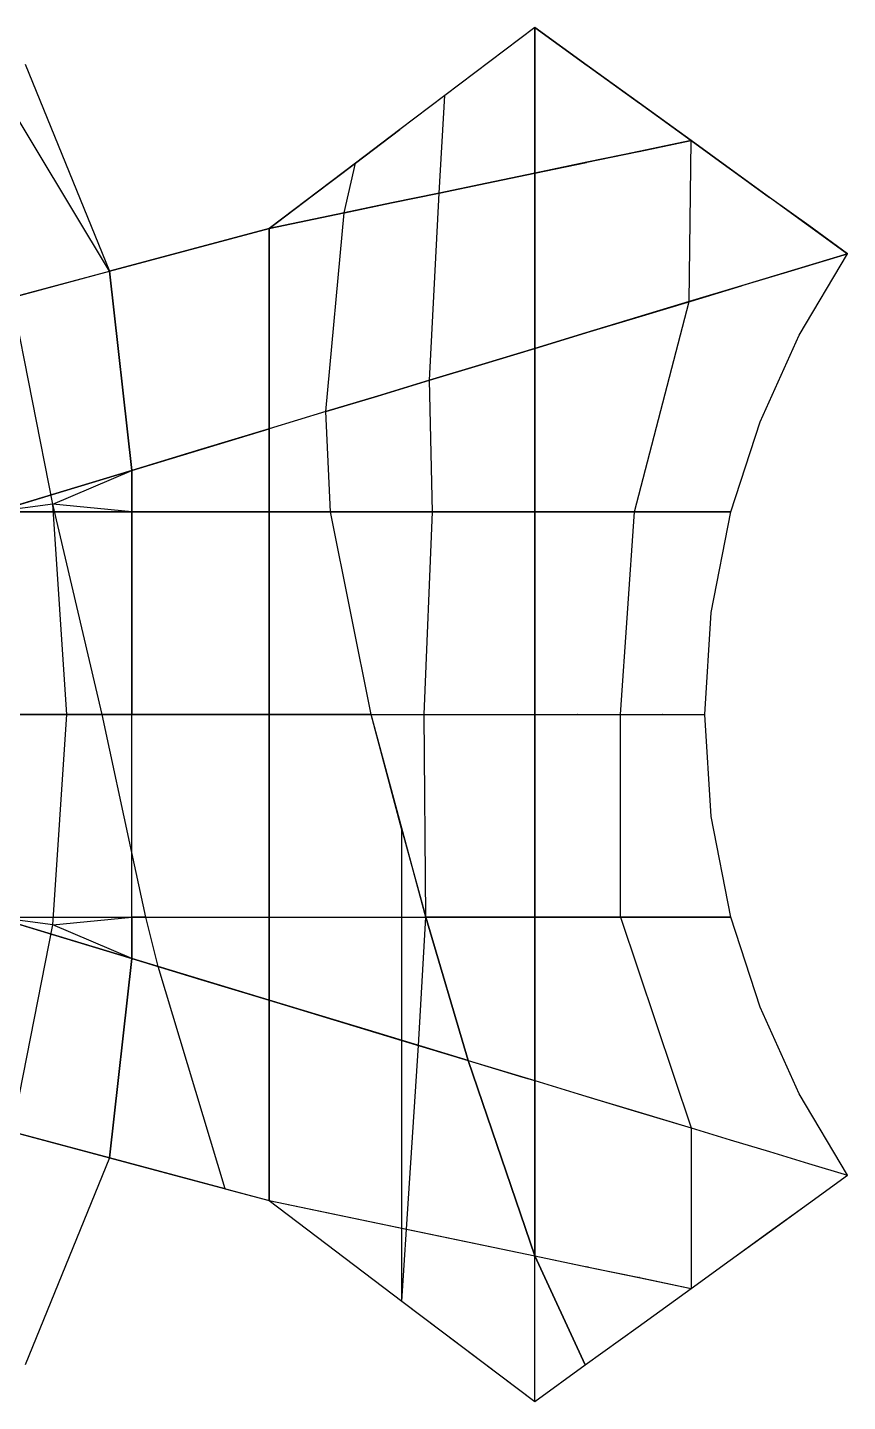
# Model space of a CAD drawing. Header units: millimetres. Extents: x -90 to 90, y -106 to 105.
# Drawn here: x 59 to 89.8, y -25.8 to 25.8 of the extents above; entities that cross this region are included whole.
import ezdxf

# ---------------------------------------------------------------- set-up
doc = ezdxf.new("R2010")
doc.units = ezdxf.units.MM
doc.header["$MEASUREMENT"] = 0
for name, color, linetype, true_color in [('1-CHJ_FG-O180x6', 116, 'Continuous', 0x008040), ('1-CHJ_XG2-O299x8', 33, 'Continuous', 0xc78d8d), ('1-CL-O351x10', 171, 'Continuous', 0x8080ff), ('1-XWM_L1-O402x10', 145, 'Continuous', 0x3e88b5), ('1-XWM_L2-O457x12', 20, 'Continuous', 0xf75c00), ('1-XWM_LG-O402x12', 111, 'Continuous', 0x7fffbf), ('1-XWM_LG2-O457x12', 61, 'Continuous', 0xe2fb99), ('1-YGZ-O1500x50', 4, 'Continuous', 0x00ffff), ('1-ZHJ_FG1-O219x8', 125, 'Continuous', 0x3fbf7f), ('1-ZHJ_XG1-O351x10', 15, 'Continuous', 0xbf3f3f)]:
    doc.layers.add(name, color=color, linetype=linetype, true_color=true_color)

msp = doc.modelspace()

# ---------------------------------------------------------------- linework, layer by layer
at = {"layer": '1-CHJ_FG-O180x6'}
for p, q in [((88.003, 14.236, 14.093), (88.003, 14.236, 13.093)), ((86.532, 10.992, 14.047), (86.532, 10.992, 13.047)), ((84.701, 3.834, 14.003), (84.701, 3.834, 13.003)), ((84.702, -3.834, 14.001), (84.702, -3.834, 13.001)), ((86.533, -10.992, 14.06), (86.533, -10.992, 13.06)), ((88.004, -14.236, 14.124), (88.004, -14.236, 13.124))]:
    msp.add_line(p, q, dxfattribs=at)
at = {"layer": '1-CHJ_XG2-O299x8'}
for p, q in [((88.003, 14.236, 14.093), (89.818, 17.299, 14.152)), ((88.003, 14.236, 13.093), (89.818, 17.299, 13.152)), ((86.532, 10.992, 14.047), (88.003, 14.236, 14.093)), ((86.532, 10.992, 13.047), (88.003, 14.236, 13.093)), ((85.434, 7.605, 14.017), (86.532, 10.992, 14.047)), ((85.434, 7.605, 13.017), (86.532, 10.992, 13.047)), ((84.701, 3.834, 14.003), (85.434, 7.605, 14.017)), ((84.701, 3.834, 13.003), (85.434, 7.605, 13.017)), ((84.454, 0, 14), (84.701, 3.834, 14.003)), ((84.454, 0, 13), (84.701, 3.834, 13.003)), ((84.702, -3.834, 13.001), (84.454, 0, 13)), ((84.702, -3.834, 14.001), (84.454, 0, 14)), ((85.435, -7.605, 13.019), (84.702, -3.834, 13.001)), ((85.435, -7.605, 14.019), (84.702, -3.834, 14.001)), ((86.533, -10.992, 13.06), (85.435, -7.605, 13.019)), ((86.533, -10.992, 14.06), (85.435, -7.605, 14.019)), ((88.004, -14.236, 13.124), (86.533, -10.992, 13.06)), ((88.004, -14.236, 14.124), (86.533, -10.992, 14.06)), ((89.818, -17.299, 13.207), (88.004, -14.236, 13.124)), ((89.818, -17.299, 14.207), (88.004, -14.236, 14.124))]:
    msp.add_line(p, q, dxfattribs=at)
at = {"layer": '1-CL-O351x10'}
for p, q in [((74.482, 19.575, 21.45), (74.692, 23.234, 21.993)), ((83.876, 15.5, 16.345), (83.946, 21.545, 17.817)), ((70.92, 18.834, 23), (71.337, 20.696, 23)), ((74.122, 12.547, 20.889), (74.482, 19.575, 21.45)), ((70.235, 11.37, 23), (70.92, 18.834, 23)), ((62.95, 9.164, 23), (62.109, 16.642, 23)), ((81.819, 7.605, 16.115), (83.876, 15.5, 16.345)), ((74.235, 7.605, 20.666), (74.122, 12.547, 20.889)), ((70.404, 7.605, 23), (70.235, 11.37, 23)), ((62.95, 7.605, 23), (62.95, 9.164, 23)), ((62.95, 0, 23), (62.95, 7.605, 23)), ((71.934, 0, 23), (70.404, 7.605, 23)), ((73.925, 0, 21.419), (74.235, 7.605, 20.666)), ((81.29, 0, 16.197), (81.819, 7.605, 16.115)), ((62.95, -7.605, 23), (62.95, 0, 23)), ((73.086, -4.33, 23), (71.934, 0, 23)), ((73.983, -7.605, 23), (73.925, 0, 21.419)), ((81.29, -7.605, 17.336), (81.29, 0, 16.197)), ((73.086, -4.33, 23), (73.983, -7.605, 23)), ((62.95, -9.164, 23), (62.95, -7.605, 23)), ((73.707, -12.421, 23), (73.983, -7.605, 23)), ((73.983, -7.605, 23), (75.577, -12.987, 23)), ((81.29, -7.605, 17.336), (83.946, -15.521, 17.785)), ((62.109, -16.642, 23), (62.95, -9.164, 23)), ((73.26, -19.321, 23), (73.707, -12.421, 23)), ((75.577, -12.987, 23), (78.072, -20.323, 23)), ((83.946, -15.521, 17.785), (83.946, -21.545, 19.602)), ((73.086, -22.019, 23), (73.26, -19.321, 23)), ((78.072, -20.323, 23), (79.971, -24.419, 23))]:
    msp.add_line(p, q, dxfattribs=at)
at = {"layer": '1-XWM_L1-O402x10'}
for p, q in [((58.937, 24.412, 29.052), (62.109, 16.642, 28.033)), ((62.109, 16.642, 28.033), (57.724, 23.92, 29.566)), ((71.337, 20.696, 23.5), (68.098, 18.247, 24.797)), ((70.92, 18.834, 23.502), (71.337, 20.696, 23.5)), ((70.92, 18.834, 23.502), (68.098, 18.247, 24.797)), ((70.235, 11.37, 23.5), (70.92, 18.834, 23.502)), ((68.098, 18.247, 24.797), (62.109, 16.642, 28.033)), ((68.098, 18.247, 24.797), (68.098, 10.722, 24.724)), ((58.445, 15.66, 32.999), (62.109, 16.642, 28.033)), ((62.109, 16.642, 28.033), (62.95, 9.164, 29.578)), ((70.235, 11.37, 23.5), (68.098, 10.722, 24.724)), ((70.404, 7.605, 23.5), (70.235, 11.37, 23.5)), ((62.95, 9.164, 29.578), (68.098, 10.722, 24.724)), ((68.098, 10.722, 24.724), (68.098, 7.605, 25.014)), ((59.982, 7.897, 33), (62.95, 9.164, 29.578)), ((62.95, 9.164, 29.578), (62.95, 7.605, 29.988)), ((62.95, 7.605, 29.988), (59.982, 7.897, 33)), ((61.827, 0, 32.821), (59.982, 7.897, 33)), ((62.95, 7.605, 29.988), (68.098, 7.605, 25.014)), ((62.95, 7.605, 29.988), (62.95, 0, 31.655)), ((68.098, 0, 26.783), (68.098, 7.605, 25.014)), ((68.098, 7.605, 25.014), (70.404, 7.605, 23.5)), ((71.934, 0, 23.5), (70.404, 7.605, 23.5)), ((61.827, 0, 32.821), (60.499, 0, 33)), ((62.95, -5.185, 32.63), (61.827, 0, 32.821)), ((61.827, 0, 32.821), (62.95, 0, 31.655)), ((62.95, 0, 31.655), (68.098, 0, 26.783)), ((62.95, -5.185, 32.63), (62.95, 0, 31.655)), ((68.098, -7.605, 28.352), (68.098, 0, 26.783)), ((68.098, 0, 26.783), (71.934, 0, 23.5)), ((73.086, -4.273, 23.488), (71.934, 0, 23.5)), ((73.983, -7.605, 23.5), (73.086, -4.273, 23.488)), ((73.086, -7.605, 24.212), (73.086, -4.273, 23.488)), ((63.474, -7.605, 32.542), (62.95, -5.185, 32.63)), ((62.95, -7.605, 32.59), (62.95, -5.185, 32.63)), ((59.982, -7.897, 33), (62.95, -7.605, 32.59)), ((63.474, -7.605, 32.542), (62.95, -7.605, 32.59)), ((62.95, -7.605, 32.59), (62.95, -9.164, 32.55)), ((63.935, -9.462, 32.448), (63.474, -7.605, 32.542)), ((63.474, -7.605, 32.542), (68.098, -7.605, 28.352)), ((68.098, -10.722, 28.991), (68.098, -7.605, 28.352)), ((68.098, -7.605, 28.352), (73.086, -7.605, 24.212)), ((73.086, -7.605, 24.212), (73.983, -7.605, 23.5)), ((73.086, -12.233, 25.242), (73.086, -7.605, 24.212)), ((75.577, -12.987, 23.5), (73.983, -7.605, 23.5)), ((62.95, -9.164, 32.55), (59.982, -7.897, 33)), ((62.95, -9.164, 32.55), (62.109, -16.642, 32.389)), ((63.935, -9.462, 32.448), (62.95, -9.164, 32.55)), ((66.451, -17.806, 31.891), (63.935, -9.462, 32.448)), ((63.935, -9.462, 32.448), (68.098, -10.722, 28.991)), ((68.098, -18.247, 30.617), (68.098, -10.722, 28.991)), ((68.098, -10.722, 28.991), (73.086, -12.233, 25.242)), ((73.086, -19.285, 26.926), (73.086, -12.233, 25.242)), ((73.086, -12.233, 25.242), (75.577, -12.987, 23.5)), ((78.072, -20.323, 23.578), (75.577, -12.987, 23.5)), ((62.109, -16.642, 32.389), (58.446, -15.661, 32.999)), ((62.109, -16.642, 32.389), (58.937, -24.412, 32.422)), ((66.451, -17.806, 31.891), (62.109, -16.642, 32.389)), ((66.451, -17.806, 31.891), (68.098, -18.247, 30.617)), ((68.098, -18.247, 30.617), (73.086, -19.285, 26.926)), ((68.098, -18.247, 30.617), (73.086, -22.019, 27.631)), ((73.086, -22.019, 27.631), (73.086, -19.285, 26.926)), ((73.086, -19.285, 26.926), (78.072, -20.323, 23.578)), ((79.971, -24.419, 23.5), (78.072, -20.323, 23.578)), ((78.073, -25.791, 25.167), (78.072, -20.323, 23.578)), ((73.086, -22.019, 27.631), (78.073, -25.791, 25.167)), ((78.073, -25.791, 25.167), (79.971, -24.419, 23.5))]:
    msp.add_line(p, q, dxfattribs=at)
at = {"layer": '1-XWM_L2-O457x12'}
for p, q in [((59.982, 7.897, 33), (58.445, 15.66, 32.999)), ((59.982, 7.897, 33), (57.443, 7.563, 33.113)), ((60.499, 0, 33), (59.982, 7.897, 33)), ((59.982, -7.897, 33), (60.499, 0, 33)), ((59.982, -7.897, 33), (57.443, -7.563, 33.113)), ((58.446, -15.661, 32.999), (59.982, -7.897, 33))]:
    msp.add_line(p, q, dxfattribs=at)
at = {"layer": '1-XWM_LG-O402x12'}
for p, q in [((70.92, 18.834, 23), (70.924, 18.835, 20)), ((70.92, 18.834, 23), (70.92, 18.834, 23.502)), ((68.098, 18.247, 23), (68.098, 18.247, 24.797)), ((68.098, 7.605, 20), (68.098, 7.605, 23)), ((68.098, 7.605, 23), (68.098, 7.605, 25.014)), ((70.404, 7.605, 20), (70.404, 7.605, 23)), ((70.404, 7.605, 23), (70.404, 7.605, 23.5)), ((68.098, 0, 20), (68.098, 0, 23)), ((68.098, 0, 23), (68.098, 0, 26.783)), ((71.934, 0, 20), (71.934, 0, 23)), ((71.934, 0, 23), (71.934, 0, 23.5)), ((68.098, -7.605, 20), (68.098, -7.605, 23)), ((68.098, -7.605, 23), (68.098, -7.605, 28.352)), ((73.983, -7.605, 23), (73.983, -7.605, 20)), ((73.983, -7.605, 23), (73.983, -7.605, 23.5)), ((68.098, -18.247, 23), (68.098, -18.247, 30.617)), ((78.073, -20.323, 20), (78.072, -20.323, 23)), ((78.072, -20.323, 23), (78.072, -20.323, 23.578))]:
    msp.add_line(p, q, dxfattribs=at)
at = {"layer": '1-XWM_LG2-O457x12'}
for p, q in [((62.109, 16.642, 23), (62.109, 16.642, 20)), ((62.109, 16.642, 23), (62.109, 16.642, 28.033)), ((62.95, 7.605, 23), (62.95, 7.605, 20)), ((62.95, 7.605, 23), (62.95, 7.605, 29.988)), ((62.95, 0, 20), (62.95, 0, 23)), ((62.95, 0, 23), (62.95, 0, 31.655)), ((62.95, -7.605, 23), (62.95, -7.605, 20)), ((62.95, -7.605, 23), (62.95, -7.605, 32.59)), ((62.109, -16.642, 23), (62.109, -16.642, 32.389))]:
    msp.add_line(p, q, dxfattribs=at)
at = {"layer": '1-YGZ-O1500x50'}
for p, q in [((78.073, 25.791, 18.121), (78.073, 25.791, 21.121)), ((78.073, 25.791), (78.073, 25.791, 18.121)), ((68.098, 18.247, 20), (68.098, 18.247, 23)), ((68.098, 18.247), (68.098, 18.247, 20)), ((68.098, -18.247, 20), (68.098, -18.247, 23)), ((68.098, -18.247), (68.098, -18.247, 20)), ((78.073, -25.791, 20), (78.073, -25.791, 23)), ((78.073, -25.791), (78.073, -25.791, 20))]:
    msp.add_line(p, q, dxfattribs=at)
at = {"layer": '1-ZHJ_FG1-O219x8'}
for p, q in [((78.073, 25.791, 18.121), (76.383, 24.512, 21.557)), ((78.073, 25.791, 18.121), (80.045, 24.365, 20.059)), ((78.073, 24.426, 20.824), (78.073, 25.791, 18.121)), ((76.383, 24.512, 18.557), (74.692, 23.234, 21.993)), ((76.383, 24.512, 21.557), (76.383, 24.512, 18.557)), ((78.073, 23.061, 17.533), (78.073, 24.426, 20.824)), ((80.031, 24.375, 17.293), (82.002, 22.95, 18.957)), ((80.045, 24.365, 20.059), (80.031, 24.375, 17.293)), ((74.692, 23.234, 18.993), (73.003, 21.956, 22.436)), ((74.692, 23.234, 21.993), (74.692, 23.234, 18.993)), ((78.073, 21.693, 20.253), (78.073, 23.061, 17.533)), ((81.988, 22.96, 16.465), (83.946, 21.545, 17.817)), ((82.002, 22.95, 18.957), (81.988, 22.96, 16.465)), ((71.337, 20.696, 20), (73.003, 21.956, 22.436)), ((73.003, 21.956, 22.436), (73.003, 21.956, 19.436)), ((78.073, 20.323, 16.983), (78.073, 21.693, 20.253)), ((81.988, 21.138, 16.086), (83.946, 21.545, 17.817)), ((83.946, 21.545, 15.637), (85.423, 20.477, 16.925)), ((69.717, 19.471, 20), (71.337, 20.696, 23)), ((71.337, 20.696, 23), (71.337, 20.696, 20)), ((78.073, 20.323, 16.983), (80.02, 20.728, 19.232)), ((80.02, 20.728, 19.232), (80.031, 20.73, 16.535)), ((80.031, 20.73, 16.535), (81.978, 21.135, 18.51)), ((81.978, 21.135, 18.51), (81.988, 21.138, 16.086)), ((76.273, 19.948, 17.706), (78.073, 20.323, 19.983)), ((78.073, 18.684, 19.68), (78.073, 20.323, 16.983)), ((78.073, 20.323, 19.983), (78.073, 20.323, 16.983)), ((85.414, 20.484, 15.016), (86.894, 19.413, 16.016)), ((85.423, 20.477, 16.925), (85.414, 20.484, 15.016)), ((74.482, 19.575, 18.45), (76.273, 19.948, 20.706)), ((76.273, 19.948, 20.706), (76.273, 19.948, 17.706)), ((68.098, 18.247, 20), (69.717, 19.471, 23)), ((69.717, 19.471, 23), (69.717, 19.471, 20)), ((70.924, 18.835, 20), (72.699, 19.204, 22.215)), ((72.699, 19.204, 19.215), (74.482, 19.575, 21.45)), ((72.699, 19.204, 22.215), (72.699, 19.204, 19.215)), ((74.482, 19.575, 21.45), (74.482, 19.575, 18.45)), ((86.882, 19.422, 14.394), (88.359, 18.354, 15.091)), ((86.894, 19.413, 16.016), (86.882, 19.422, 14.394)), ((68.098, 18.247, 20), (70.92, 18.834, 23)), ((78.073, 17.041, 16.399), (78.073, 18.684, 19.68)), ((65.103, 17.444, 23), (68.098, 18.247, 20)), ((68.098, 16.366, 23), (68.098, 18.247, 20)), ((88.35, 18.361, 13.773), (89.818, 17.299, 14.152)), ((88.359, 18.354, 15.091), (88.35, 18.361, 13.773)), ((62.109, 16.642, 20), (65.103, 17.444, 23)), ((78.073, 15.394, 19.142), (78.073, 17.041, 16.399)), ((87.86, 16.707, 13.612), (89.818, 17.299, 14.152)), ((59.115, 15.84, 23), (62.109, 16.642, 20)), ((85.903, 16.114, 14.072), (87.822, 16.695, 14.837)), ((87.822, 16.695, 14.837), (87.86, 16.707, 13.612)), ((68.098, 14.485, 20), (68.098, 16.366, 23)), ((83.946, 15.521, 14.532), (85.841, 16.095, 15.569)), ((85.841, 16.095, 15.569), (85.903, 16.114, 14.072)), ((56.12, 15.037, 20), (59.115, 15.84, 23)), ((81.988, 14.929, 14.992), (83.876, 15.5, 16.345)), ((83.876, 15.5, 16.345), (83.946, 15.521, 14.532)), ((78.073, 13.743, 15.913), (78.073, 15.394, 19.142)), ((68.098, 12.604, 23), (68.098, 14.485, 20)), ((80.031, 14.336, 15.453), (81.926, 14.91, 17.162)), ((81.926, 14.91, 17.162), (81.988, 14.929, 14.992)), ((78.073, 13.743, 15.913), (79.992, 14.324, 18.018)), ((79.992, 14.324, 18.018), (80.031, 14.336, 15.453)), ((76.09, 13.142, 16.883), (78.073, 13.743, 18.913)), ((78.073, 12.213, 18.726), (78.073, 13.743, 15.913)), ((78.073, 13.743, 18.913), (78.073, 13.743, 15.913)), ((74.122, 12.547, 17.889), (76.09, 13.142, 19.883)), ((76.09, 13.142, 19.883), (76.09, 13.142, 16.883)), ((68.098, 10.722, 20), (68.098, 12.604, 23)), ((72.171, 11.956, 18.929), (74.122, 12.547, 20.889)), ((74.122, 12.547, 20.889), (74.122, 12.547, 17.889)), ((70.235, 11.37, 20), (72.171, 11.956, 21.929)), ((72.171, 11.956, 21.929), (72.171, 11.956, 18.929)), ((78.073, 10.68, 15.568), (78.073, 12.213, 18.726)), ((70.235, 11.37, 20), (68.098, 10.722, 23)), ((70.235, 11.37, 23), (70.235, 11.37, 20)), ((65.524, 9.943, 23), (68.098, 10.722, 20)), ((68.098, 9.164, 23), (68.098, 10.722, 20)), ((68.098, 10.722, 20), (68.098, 10.722, 23)), ((78.073, 9.143, 18.439), (78.073, 10.68, 15.568)), ((62.95, 9.164, 20), (65.524, 9.943, 23)), ((60.376, 8.384, 23), (62.95, 9.164, 20)), ((62.95, 9.164, 23), (62.95, 9.164, 20)), ((68.098, 7.605, 20), (68.098, 9.164, 23)), ((78.073, 7.605, 15.344), (78.073, 9.143, 18.439)), ((57.802, 7.605, 20), (60.376, 8.384, 23)), ((57.802, 7.605, 20), (60.376, 7.605, 23)), ((60.376, 7.605, 23), (62.95, 7.605, 20)), ((62.95, 7.605, 20), (65.524, 7.605, 23)), ((65.524, 7.605, 23), (68.098, 7.605, 20)), ((68.098, 5.704, 23), (68.098, 7.605, 20)), ((68.098, 7.605, 23), (70.404, 7.605, 20)), ((70.404, 7.605, 20), (72.319, 7.605, 21.832)), ((72.319, 7.605, 18.832), (74.235, 7.605, 20.666)), ((72.319, 7.605, 21.832), (72.319, 7.605, 18.832)), ((74.235, 7.605, 17.666), (76.153, 7.605, 19.502)), ((74.235, 7.605, 20.666), (74.235, 7.605, 17.666)), ((76.153, 7.605, 16.502), (78.073, 7.605, 18.344)), ((76.153, 7.605, 19.502), (76.153, 7.605, 16.502)), ((78.073, 5.703, 18.277), (78.073, 7.605, 15.344)), ((78.073, 7.605, 15.344), (79.944, 7.605, 17.225)), ((78.073, 7.605, 18.344), (78.073, 7.605, 15.344)), ((79.913, 7.605, 14.762), (81.819, 7.605, 16.115)), ((79.944, 7.605, 17.225), (79.913, 7.605, 14.762)), ((81.754, 7.605, 14.18), (83.623, 7.605, 15.06)), ((81.819, 7.605, 16.115), (81.754, 7.605, 14.18)), ((83.594, 7.605, 13.599), (85.434, 7.605, 14.017)), ((83.623, 7.605, 15.06), (83.594, 7.605, 13.599)), ((68.098, 3.802, 20), (68.098, 5.704, 23)), ((78.073, 3.8, 15.271), (78.073, 5.703, 18.277)), ((68.098, 1.901, 23), (68.098, 3.802, 20)), ((78.073, 1.898, 18.334), (78.073, 3.8, 15.271)), ((68.098, 0, 20), (68.098, 1.901, 23)), ((78.073, 0, 15.473), (78.073, 1.898, 18.334)), ((57.802, 0, 20), (60.376, 0, 23)), ((60.376, 0, 23), (62.95, 0, 20)), ((62.95, 0, 20), (65.524, 0, 23)), ((65.524, 0, 23), (68.098, 0, 20)), ((68.098, -1.901, 23), (68.098, 0, 20)), ((68.098, 0, 20), (70.016, 0, 23)), ((70.016, 0, 23), (71.934, 0, 20)), ((71.934, 0, 20), (73.925, 0, 21.419)), ((73.925, 0, 18.419), (76, 0, 19.947)), ((73.925, 0, 21.419), (73.925, 0, 18.419)), ((76, 0, 16.947), (78.073, 0, 18.473)), ((76, 0, 19.947), (76, 0, 16.947)), ((78.073, 0, 18.473), (78.073, 0, 15.473)), ((78.073, 0, 15.473), (79.68, 0, 17.333)), ((78.073, -1.922, 18.699), (78.073, 0, 15.473)), ((79.669, 0, 14.855), (81.29, 0, 16.197)), ((79.68, 0, 17.333), (79.669, 0, 14.855)), ((81.264, 0, 14.236), (82.869, 0, 15.094)), ((81.29, 0, 16.197), (81.264, 0, 14.236)), ((82.859, 0, 13.618), (84.454, 0, 14)), ((82.869, 0, 15.094), (82.859, 0, 13.618)), ((68.098, -3.802, 20), (68.098, -1.901, 23)), ((78.073, -3.831, 16.015), (78.073, -1.922, 18.699)), ((68.098, -5.704, 23), (68.098, -3.802, 20)), ((78.073, -5.722, 19.423), (78.073, -3.831, 16.015)), ((68.098, -7.605, 20), (68.098, -5.704, 23)), ((78.073, -7.605, 16.869), (78.073, -5.722, 19.423)), ((57.802, -7.605, 20), (60.369, -7.605, 23)), ((57.802, -7.605, 20), (60.376, -8.384, 23)), ((60.369, -7.605, 23), (62.95, -7.605, 20)), ((62.95, -7.605, 20), (65.524, -7.605, 23)), ((65.524, -7.605, 23), (68.098, -7.605, 20)), ((68.098, -9.164, 23), (68.098, -7.605, 20)), ((68.098, -7.605, 20), (69.569, -7.605, 23)), ((69.569, -7.605, 23), (71.041, -7.605, 20)), ((71.041, -7.605, 20), (72.512, -7.605, 23)), ((72.512, -7.605, 23), (73.983, -7.605, 20)), ((73.983, -7.605, 20), (76.018, -7.605, 21.42)), ((76.018, -7.605, 18.42), (78.073, -7.605, 19.869)), ((76.018, -7.605, 21.42), (76.018, -7.605, 18.42)), ((78.073, -9.142, 20.226), (78.073, -7.605, 16.869)), ((78.073, -7.605, 16.869), (79.697, -7.605, 18.622)), ((78.073, -7.605, 19.869), (78.073, -7.605, 16.869)), ((79.697, -7.605, 18.622), (79.914, -7.605, 15.906)), ((79.914, -7.605, 15.906), (81.29, -7.605, 17.336)), ((81.29, -7.605, 17.336), (81.754, -7.605, 14.944)), ((81.754, -7.605, 14.944), (83.357, -7.605, 15.671)), ((83.357, -7.605, 15.671), (83.595, -7.605, 13.981)), ((83.595, -7.605, 13.981), (85.435, -7.605, 14.019)), ((60.376, -8.384, 23), (62.95, -9.164, 20)), ((62.95, -9.164, 20), (62.95, -9.164, 23)), ((62.95, -9.164, 20), (65.524, -9.943, 23)), ((68.098, -10.722, 20), (68.098, -9.164, 23)), ((78.073, -10.677, 17.59), (78.073, -9.142, 20.226)), ((65.524, -9.943, 23), (68.098, -10.722, 20)), ((68.098, -12.604, 23), (68.098, -10.722, 20)), ((68.098, -10.722, 20), (68.098, -10.722, 23)), ((68.098, -10.722, 20), (69.968, -11.289, 23)), ((78.073, -12.211, 20.96), (78.073, -10.677, 17.59)), ((69.968, -11.289, 23), (71.837, -11.855, 20)), ((71.837, -11.855, 20), (73.707, -12.421, 23)), ((78.073, -13.743, 18.338), (78.073, -12.211, 20.96)), ((68.098, -14.485, 20), (68.098, -12.604, 23)), ((73.707, -12.421, 23), (75.577, -12.987, 20)), ((75.577, -12.987, 20), (77.629, -13.609, 21.627)), ((75.577, -12.987, 20), (75.577, -12.987, 23)), ((77.629, -13.609, 21.627), (78.073, -13.743, 18.338)), ((78.073, -15.323, 21.738), (78.073, -13.743, 18.338)), ((78.073, -13.743, 18.338), (79.707, -14.238, 20.298)), ((79.707, -14.238, 20.298), (80.031, -14.336, 17.483)), ((80.031, -14.336, 17.483), (81.812, -14.875, 19.016)), ((68.098, -16.366, 23), (68.098, -14.485, 20)), ((81.812, -14.875, 19.016), (81.988, -14.929, 16.628)), ((81.988, -14.929, 16.628), (83.946, -15.521, 17.785)), ((56.12, -15.037, 20), (59.115, -15.84, 23)), ((78.073, -16.9, 19.149), (78.073, -15.323, 21.738)), ((59.115, -15.84, 23), (62.109, -16.642, 20)), ((83.946, -15.521, 15.773), (85.414, -15.966, 16.891)), ((83.946, -15.521, 17.785), (83.946, -15.521, 15.773)), ((85.414, -15.966, 15.131), (86.882, -16.41, 15.996)), ((85.414, -15.966, 16.891), (85.414, -15.966, 15.131)), ((68.098, -18.247, 20), (68.098, -16.366, 23)), ((86.882, -16.41, 14.49), (88.35, -16.855, 15.102)), ((86.882, -16.41, 15.996), (86.882, -16.41, 14.49)), ((62.109, -16.642, 23), (62.109, -16.642, 20)), ((62.109, -16.642, 20), (65.103, -17.444, 23)), ((78.073, -18.475, 22.569), (78.073, -16.9, 19.149)), ((88.35, -16.855, 13.849), (89.818, -17.299, 14.207)), ((88.35, -16.855, 15.102), (88.35, -16.855, 13.849)), ((65.103, -17.444, 23), (68.098, -18.247, 20)), ((88.349, -18.361, 14.22), (89.818, -17.299, 14.207)), ((68.098, -18.247, 20), (70.592, -20.133, 23)), ((68.098, -18.247, 20), (70.622, -18.772, 23)), ((78.073, -20.323, 20), (78.073, -18.475, 22.569)), ((86.881, -19.423, 15.233), (88.35, -18.361, 15.556)), ((88.35, -18.361, 15.556), (88.349, -18.361, 14.22)), ((70.622, -18.772, 23), (73.146, -19.297, 20)), ((73.146, -19.297, 20), (73.26, -19.321, 23)), ((73.146, -19.297, 20), (75.671, -19.823, 23)), ((85.413, -20.484, 16.246), (86.882, -19.422, 16.905)), ((86.882, -19.422, 16.905), (86.881, -19.423, 15.233)), ((75.671, -19.823, 23), (78.073, -20.323, 20)), ((70.592, -20.133, 23), (73.086, -22.019, 20)), ((78.073, -21.483, 23), (78.073, -20.323, 20)), ((78.073, -20.323, 20), (80.087, -20.742, 21.825)), ((83.944, -21.546, 17.259), (85.414, -20.484, 18.254)), ((85.414, -20.484, 18.254), (85.413, -20.484, 16.246)), ((80.03, -20.731, 19.086), (82.003, -21.141, 20.69)), ((80.087, -20.742, 21.825), (80.03, -20.731, 19.086)), ((81.987, -21.138, 18.173), (83.946, -21.545, 19.602)), ((82.003, -21.141, 20.69), (81.987, -21.138, 18.173)), ((78.073, -22.919, 20), (78.073, -21.483, 23)), ((81.958, -22.982, 18.629), (83.946, -21.545, 19.602)), ((73.086, -22.019, 23), (73.086, -22.019, 20)), ((73.086, -22.019, 20), (75.579, -23.905, 23)), ((78.073, -24.355, 23), (78.073, -22.919, 20)), ((79.971, -24.419, 20), (81.952, -22.986, 21.29)), ((81.958, -22.982, 18.629), (81.952, -22.986, 21.29)), ((75.579, -23.905, 23), (78.073, -25.791, 20)), ((78.073, -25.791, 20), (78.073, -24.355, 23)), ((78.073, -25.791, 20), (79.971, -24.419, 23)), ((79.971, -24.419, 23), (79.971, -24.419, 20))]:
    msp.add_line(p, q, dxfattribs=at)
at = {"layer": '1-ZHJ_XG1-O351x10'}
for p, q in [((78.073, 25.791, 21.121), (76.383, 24.512, 21.557)), ((78.073, 25.791, 18.121), (76.383, 24.512, 18.557)), ((78.073, 25.791, 18.121), (80.031, 24.375, 17.293)), ((80.045, 24.365, 20.059), (78.073, 25.791, 21.121)), ((78.073, 25.791, 21.121), (78.073, 24.426, 20.824)), ((78.073, 25.791, 18.121), (78.073, 23.061, 17.533)), ((76.383, 24.512, 21.557), (74.692, 23.234, 21.993)), ((76.383, 24.512, 18.557), (74.692, 23.234, 18.993)), ((78.073, 24.426, 20.824), (78.073, 21.693, 20.253)), ((80.031, 24.375, 17.293), (81.988, 22.96, 16.465)), ((82.002, 22.95, 18.957), (80.045, 24.365, 20.059)), ((74.692, 23.234, 21.993), (73.003, 21.956, 22.436)), ((74.692, 23.234, 18.993), (73.003, 21.956, 19.436)), ((78.073, 23.061, 17.533), (78.073, 20.323, 16.983)), ((81.988, 22.96, 16.465), (83.946, 21.545, 15.637)), ((83.946, 21.545, 17.817), (82.002, 22.95, 18.957)), ((73.003, 21.956, 22.436), (71.337, 20.696, 23)), ((73.003, 21.956, 19.436), (71.337, 20.696, 20)), ((78.073, 21.693, 20.253), (78.073, 20.323, 19.983)), ((83.946, 21.545, 17.817), (81.978, 21.135, 18.51)), ((83.946, 21.545, 15.637), (81.988, 21.138, 16.086)), ((83.946, 21.545, 15.637), (85.414, 20.484, 15.016)), ((85.423, 20.477, 16.925), (83.946, 21.545, 17.817)), ((83.946, 21.545, 17.817), (83.946, 21.545, 15.637)), ((69.717, 19.471, 23), (71.337, 20.696, 23)), ((69.717, 19.471, 20), (71.337, 20.696, 20)), ((80.031, 20.73, 16.535), (78.073, 20.323, 16.983)), ((80.02, 20.728, 19.232), (78.073, 20.323, 19.983)), ((81.978, 21.135, 18.51), (80.02, 20.728, 19.232)), ((81.988, 21.138, 16.086), (80.031, 20.73, 16.535)), ((78.073, 20.323, 16.983), (76.273, 19.948, 17.706)), ((78.073, 20.323, 19.983), (76.273, 19.948, 20.706)), ((78.073, 20.323, 19.983), (78.073, 18.684, 19.68)), ((78.073, 20.323, 16.983), (78.073, 17.041, 16.399)), ((85.414, 20.484, 15.016), (86.882, 19.422, 14.394)), ((86.894, 19.413, 16.016), (85.423, 20.477, 16.925)), ((76.273, 19.948, 17.706), (74.482, 19.575, 18.45)), ((76.273, 19.948, 20.706), (74.482, 19.575, 21.45)), ((68.098, 18.247, 23), (69.717, 19.471, 23)), ((68.098, 18.247, 20), (69.717, 19.471, 20)), ((72.699, 19.204, 22.215), (70.92, 18.834, 23)), ((72.699, 19.204, 19.215), (70.924, 18.835, 20)), ((74.482, 19.575, 18.45), (72.699, 19.204, 19.215)), ((74.482, 19.575, 21.45), (72.699, 19.204, 22.215)), ((86.882, 19.422, 14.394), (88.35, 18.361, 13.773)), ((88.359, 18.354, 15.091), (86.894, 19.413, 16.016)), ((70.924, 18.835, 20), (68.098, 18.247, 20)), ((70.92, 18.834, 23), (68.098, 18.247, 23)), ((78.073, 18.684, 19.68), (78.073, 15.394, 19.142)), ((62.109, 16.642, 20), (68.098, 18.247, 20)), ((65.103, 17.444, 23), (68.098, 18.247, 23)), ((68.098, 18.247, 20), (68.098, 14.485, 20)), ((68.098, 18.247, 23), (68.098, 16.366, 23)), ((88.35, 18.361, 13.773), (89.818, 17.299, 13.152)), ((89.818, 17.299, 14.152), (88.359, 18.354, 15.091)), ((62.109, 16.642, 23), (65.103, 17.444, 23)), ((78.073, 17.041, 16.399), (78.073, 13.743, 15.913)), ((89.818, 17.299, 14.152), (87.822, 16.695, 14.837)), ((87.86, 16.707, 13.612), (89.818, 17.299, 13.152)), ((89.818, 17.299, 14.152), (89.818, 17.299, 13.152)), ((56.12, 15.037, 20), (62.109, 16.642, 20)), ((59.115, 15.84, 23), (62.109, 16.642, 23)), ((87.822, 16.695, 14.837), (85.841, 16.095, 15.569)), ((85.903, 16.114, 14.072), (87.86, 16.707, 13.612)), ((68.098, 16.366, 23), (68.098, 12.604, 23)), ((85.841, 16.095, 15.569), (83.876, 15.5, 16.345)), ((83.946, 15.521, 14.532), (85.903, 16.114, 14.072)), ((56.12, 15.037, 23), (59.115, 15.84, 23)), ((83.876, 15.5, 16.345), (81.926, 14.91, 17.162)), ((81.988, 14.929, 14.992), (83.946, 15.521, 14.532)), ((78.073, 15.394, 19.142), (78.073, 13.743, 18.913)), ((68.098, 14.485, 20), (68.098, 10.722, 20)), ((81.926, 14.91, 17.162), (79.992, 14.324, 18.018)), ((80.031, 14.336, 15.453), (81.988, 14.929, 14.992)), ((78.073, 13.743, 15.913), (80.031, 14.336, 15.453)), ((79.992, 14.324, 18.018), (78.073, 13.743, 18.913)), ((78.073, 13.743, 15.913), (76.09, 13.142, 16.883)), ((78.073, 13.743, 18.913), (76.09, 13.142, 19.883)), ((78.073, 13.743, 18.913), (78.073, 12.213, 18.726)), ((78.073, 13.743, 15.913), (78.073, 10.68, 15.568)), ((76.09, 13.142, 16.883), (74.122, 12.547, 17.889)), ((76.09, 13.142, 19.883), (74.122, 12.547, 20.889)), ((68.098, 12.604, 23), (68.098, 10.722, 23)), ((74.122, 12.547, 17.889), (72.171, 11.956, 18.929)), ((74.122, 12.547, 20.889), (72.171, 11.956, 21.929)), ((72.171, 11.956, 18.929), (70.235, 11.37, 20)), ((72.171, 11.956, 21.929), (70.235, 11.37, 23)), ((78.073, 12.213, 18.726), (78.073, 9.143, 18.439)), ((70.235, 11.37, 20), (68.098, 10.722, 20)), ((70.235, 11.37, 23), (68.098, 10.722, 23)), ((68.098, 10.722, 20), (62.95, 9.164, 20)), ((68.098, 10.722, 23), (65.524, 9.943, 23)), ((68.098, 10.722, 23), (68.098, 9.164, 23)), ((68.098, 10.722, 20), (68.098, 7.605, 20)), ((78.073, 10.68, 15.568), (78.073, 7.605, 15.344)), ((65.524, 9.943, 23), (62.95, 9.164, 23)), ((62.95, 9.164, 20), (57.802, 7.605, 20)), ((62.95, 9.164, 23), (60.376, 8.384, 23)), ((68.098, 9.164, 23), (68.098, 7.605, 23)), ((78.073, 9.143, 18.439), (78.073, 7.605, 18.344)), ((60.376, 8.384, 23), (57.802, 7.605, 23)), ((60.376, 7.605, 23), (57.802, 7.605, 23)), ((62.95, 7.605, 20), (57.802, 7.605, 20)), ((62.95, 7.605, 23), (60.376, 7.605, 23)), ((65.524, 7.605, 23), (62.95, 7.605, 23)), ((68.098, 7.605, 20), (62.95, 7.605, 20)), ((68.098, 7.605, 23), (65.524, 7.605, 23)), ((68.098, 7.605, 20), (68.098, 3.802, 20)), ((68.098, 7.605, 23), (68.098, 5.704, 23)), ((70.404, 7.605, 20), (68.098, 7.605, 20)), ((70.404, 7.605, 23), (68.098, 7.605, 23)), ((72.319, 7.605, 18.832), (70.404, 7.605, 20)), ((72.319, 7.605, 21.832), (70.404, 7.605, 23)), ((74.235, 7.605, 17.666), (72.319, 7.605, 18.832)), ((74.235, 7.605, 20.666), (72.319, 7.605, 21.832)), ((76.153, 7.605, 16.502), (74.235, 7.605, 17.666)), ((76.153, 7.605, 19.502), (74.235, 7.605, 20.666)), ((78.073, 7.605, 15.344), (76.153, 7.605, 16.502)), ((78.073, 7.605, 18.344), (76.153, 7.605, 19.502)), ((78.073, 7.605, 15.344), (79.913, 7.605, 14.762)), ((79.944, 7.605, 17.225), (78.073, 7.605, 18.344)), ((78.073, 7.605, 18.344), (78.073, 5.703, 18.277)), ((78.073, 7.605, 15.344), (78.073, 3.8, 15.271)), ((79.913, 7.605, 14.762), (81.754, 7.605, 14.18)), ((81.819, 7.605, 16.115), (79.944, 7.605, 17.225)), ((81.754, 7.605, 14.18), (83.594, 7.605, 13.599)), ((83.623, 7.605, 15.06), (81.819, 7.605, 16.115)), ((83.594, 7.605, 13.599), (85.434, 7.605, 13.017)), ((85.434, 7.605, 14.017), (83.623, 7.605, 15.06)), ((85.434, 7.605, 14.017), (85.434, 7.605, 13.017)), ((68.098, 5.704, 23), (68.098, 1.901, 23)), ((78.073, 5.703, 18.277), (78.073, 1.898, 18.334)), ((68.098, 3.802, 20), (68.098, 0, 20)), ((78.073, 3.8, 15.271), (78.073, 0, 15.473)), ((68.098, 1.901, 23), (68.098, 0, 23)), ((78.073, 1.898, 18.334), (78.073, 0, 18.473)), ((62.95, 0, 20), (57.802, 0, 20)), ((60.376, 0, 23), (57.802, 0, 23)), ((62.95, 0, 23), (60.376, 0, 23)), ((68.098, 0, 20), (62.95, 0, 20)), ((65.524, 0, 23), (62.95, 0, 23)), ((68.098, 0, 23), (65.524, 0, 23)), ((70.016, 0, 23), (68.098, 0, 23)), ((68.098, 0, 20), (68.098, -3.802, 20)), ((68.098, 0, 23), (68.098, -1.901, 23)), ((71.934, 0, 20), (68.098, 0, 20)), ((71.934, 0, 23), (70.016, 0, 23)), ((71.934, 0, 20), (73.925, 0, 18.419)), ((71.934, 0, 23), (73.925, 0, 21.419)), ((73.925, 0, 18.419), (76, 0, 16.947)), ((73.925, 0, 21.419), (76, 0, 19.947)), ((76, 0, 16.947), (78.073, 0, 15.473)), ((76, 0, 19.947), (78.073, 0, 18.473)), ((78.073, 0, 15.473), (79.669, 0, 14.855)), ((78.073, 0, 18.473), (79.68, 0, 17.333)), ((78.073, 0, 18.473), (78.073, -1.922, 18.699)), ((78.073, 0, 15.473), (78.073, -3.831, 16.015)), ((79.669, 0, 14.855), (81.264, 0, 14.236)), ((79.68, 0, 17.333), (81.29, 0, 16.197)), ((81.264, 0, 14.236), (82.859, 0, 13.618)), ((81.29, 0, 16.197), (82.869, 0, 15.094)), ((82.859, 0, 13.618), (84.454, 0, 13)), ((82.869, 0, 15.094), (84.454, 0, 14)), ((84.454, 0, 14), (84.454, 0, 13)), ((68.098, -1.901, 23), (68.098, -5.704, 23)), ((78.073, -1.922, 18.699), (78.073, -5.722, 19.423)), ((68.098, -3.802, 20), (68.098, -7.605, 20)), ((78.073, -3.831, 16.015), (78.073, -7.605, 16.869)), ((68.098, -5.704, 23), (68.098, -7.605, 23)), ((78.073, -5.722, 19.423), (78.073, -7.605, 19.869)), ((57.802, -7.605, 23), (60.369, -7.605, 23)), ((60.376, -8.384, 23), (57.802, -7.605, 23)), ((62.95, -9.164, 20), (57.802, -7.605, 20)), ((57.802, -7.605, 20), (62.95, -7.605, 20)), ((60.369, -7.605, 23), (62.95, -7.605, 23)), ((62.95, -7.605, 23), (65.524, -7.605, 23)), ((62.95, -7.605, 20), (68.098, -7.605, 20)), ((65.524, -7.605, 23), (68.098, -7.605, 23)), ((68.098, -7.605, 23), (69.569, -7.605, 23)), ((68.098, -7.605, 20), (71.041, -7.605, 20)), ((68.098, -7.605, 23), (68.098, -9.164, 23)), ((68.098, -7.605, 20), (68.098, -10.722, 20)), ((69.569, -7.605, 23), (72.512, -7.605, 23)), ((71.041, -7.605, 20), (73.983, -7.605, 20)), ((72.512, -7.605, 23), (73.983, -7.605, 23)), ((76.018, -7.605, 18.42), (73.983, -7.605, 20)), ((76.018, -7.605, 21.42), (73.983, -7.605, 23)), ((78.073, -7.605, 16.869), (76.018, -7.605, 18.42)), ((78.073, -7.605, 19.869), (76.018, -7.605, 21.42)), ((78.073, -7.605, 16.869), (79.914, -7.605, 15.906)), ((79.697, -7.605, 18.622), (78.073, -7.605, 19.869)), ((78.073, -7.605, 19.869), (78.073, -9.142, 20.226)), ((78.073, -7.605, 16.869), (78.073, -10.677, 17.59)), ((81.29, -7.605, 17.336), (79.697, -7.605, 18.622)), ((79.914, -7.605, 15.906), (81.754, -7.605, 14.944)), ((83.357, -7.605, 15.671), (81.29, -7.605, 17.336)), ((81.754, -7.605, 14.944), (83.595, -7.605, 13.981)), ((85.435, -7.605, 14.019), (83.357, -7.605, 15.671)), ((83.595, -7.605, 13.981), (85.435, -7.605, 13.019)), ((85.435, -7.605, 14.019), (85.435, -7.605, 13.019)), ((62.95, -9.164, 23), (60.376, -8.384, 23)), ((65.524, -9.943, 23), (62.95, -9.164, 23)), ((68.098, -10.722, 20), (62.95, -9.164, 20)), ((68.098, -9.164, 23), (68.098, -10.722, 23)), ((78.073, -9.142, 20.226), (78.073, -12.211, 20.96)), ((68.098, -10.722, 23), (65.524, -9.943, 23)), ((69.968, -11.289, 23), (68.098, -10.722, 23)), ((71.837, -11.855, 20), (68.098, -10.722, 20)), ((68.098, -10.722, 20), (68.098, -14.485, 20)), ((68.098, -10.722, 23), (68.098, -12.604, 23)), ((78.073, -10.677, 17.59), (78.073, -13.743, 18.338)), ((73.707, -12.421, 23), (69.968, -11.289, 23)), ((75.577, -12.987, 20), (71.837, -11.855, 20)), ((78.073, -12.211, 20.96), (78.073, -13.743, 21.338)), ((68.098, -12.604, 23), (68.098, -16.366, 23)), ((75.577, -12.987, 23), (73.707, -12.421, 23)), ((75.577, -12.987, 23), (77.629, -13.609, 21.627)), ((75.577, -12.987, 20), (78.073, -13.743, 18.338)), ((77.629, -13.609, 21.627), (78.073, -13.743, 21.338)), ((78.073, -13.743, 18.338), (80.031, -14.336, 17.483)), ((78.073, -13.743, 21.338), (79.707, -14.238, 20.298)), ((78.073, -13.743, 18.338), (78.073, -16.9, 19.149)), ((78.073, -13.743, 21.338), (78.073, -15.323, 21.738)), ((79.707, -14.238, 20.298), (81.812, -14.875, 19.016)), ((80.031, -14.336, 17.483), (81.988, -14.929, 16.628)), ((68.098, -14.485, 20), (68.098, -18.247, 20)), ((81.812, -14.875, 19.016), (83.946, -15.521, 17.785)), ((81.988, -14.929, 16.628), (83.946, -15.521, 15.773)), ((56.12, -15.037, 23), (59.115, -15.84, 23)), ((56.12, -15.037, 20), (62.109, -16.642, 20)), ((78.073, -15.323, 21.738), (78.073, -18.475, 22.569)), ((59.115, -15.84, 23), (62.109, -16.642, 23)), ((83.946, -15.521, 15.773), (85.414, -15.966, 15.131)), ((83.946, -15.521, 17.785), (85.414, -15.966, 16.891)), ((85.414, -15.966, 15.131), (86.882, -16.41, 14.49)), ((85.414, -15.966, 16.891), (86.882, -16.41, 15.996)), ((68.098, -16.366, 23), (68.098, -18.247, 23)), ((86.882, -16.41, 14.49), (88.35, -16.855, 13.849)), ((86.882, -16.41, 15.996), (88.35, -16.855, 15.102)), ((62.109, -16.642, 23), (65.103, -17.444, 23)), ((62.109, -16.642, 20), (68.098, -18.247, 20)), ((78.073, -16.9, 19.149), (78.073, -20.323, 20)), ((88.35, -16.855, 13.849), (89.818, -17.299, 13.207)), ((88.35, -16.855, 15.102), (89.818, -17.299, 14.207)), ((65.103, -17.444, 23), (68.098, -18.247, 23)), ((88.349, -18.361, 14.22), (89.818, -17.299, 13.207)), ((88.35, -18.361, 15.556), (89.818, -17.299, 14.207)), ((89.818, -17.299, 14.207), (89.818, -17.299, 13.207)), ((68.098, -18.247, 23), (70.592, -20.133, 23)), ((68.098, -18.247, 20), (73.086, -22.019, 20)), ((68.098, -18.247, 20), (73.146, -19.297, 20)), ((68.098, -18.247, 23), (73.26, -19.321, 23)), ((78.073, -18.475, 22.569), (78.072, -20.323, 23)), ((86.881, -19.423, 15.233), (88.349, -18.361, 14.22)), ((86.882, -19.422, 16.905), (88.35, -18.361, 15.556)), ((73.146, -19.297, 20), (78.073, -20.323, 20)), ((73.26, -19.321, 23), (78.072, -20.323, 23)), ((85.413, -20.484, 16.246), (86.881, -19.423, 15.233)), ((85.414, -20.484, 18.254), (86.882, -19.422, 16.905)), ((70.592, -20.133, 23), (73.086, -22.019, 23)), ((78.072, -20.323, 23), (80.087, -20.742, 21.825)), ((78.073, -25.791, 23), (78.072, -20.323, 23)), ((78.073, -20.323, 20), (80.03, -20.731, 19.086)), ((78.073, -22.919, 20), (78.073, -20.323, 20)), ((83.944, -21.546, 17.259), (85.413, -20.484, 16.246)), ((83.946, -21.545, 19.602), (85.414, -20.484, 18.254)), ((80.03, -20.731, 19.086), (81.987, -21.138, 18.173)), ((80.087, -20.742, 21.825), (82.003, -21.141, 20.69)), ((81.987, -21.138, 18.173), (83.944, -21.546, 17.259)), ((82.003, -21.141, 20.69), (83.946, -21.545, 19.602)), ((81.952, -22.986, 21.29), (83.946, -21.545, 19.602)), ((81.958, -22.982, 18.629), (83.944, -21.546, 17.259)), ((83.946, -21.545, 19.602), (83.944, -21.546, 17.259)), ((73.086, -22.019, 23), (75.579, -23.905, 23)), ((73.086, -22.019, 20), (78.073, -25.791, 20)), ((78.073, -25.791, 20), (78.073, -22.919, 20)), ((79.971, -24.419, 20), (81.958, -22.982, 18.629)), ((79.971, -24.419, 23), (81.952, -22.986, 21.29)), ((75.579, -23.905, 23), (78.073, -25.791, 23)), ((78.073, -25.791, 20), (79.971, -24.419, 20)), ((78.073, -25.791, 23), (79.971, -24.419, 23))]:
    msp.add_line(p, q, dxfattribs=at)

doc.saveas('drawing.dxf')
